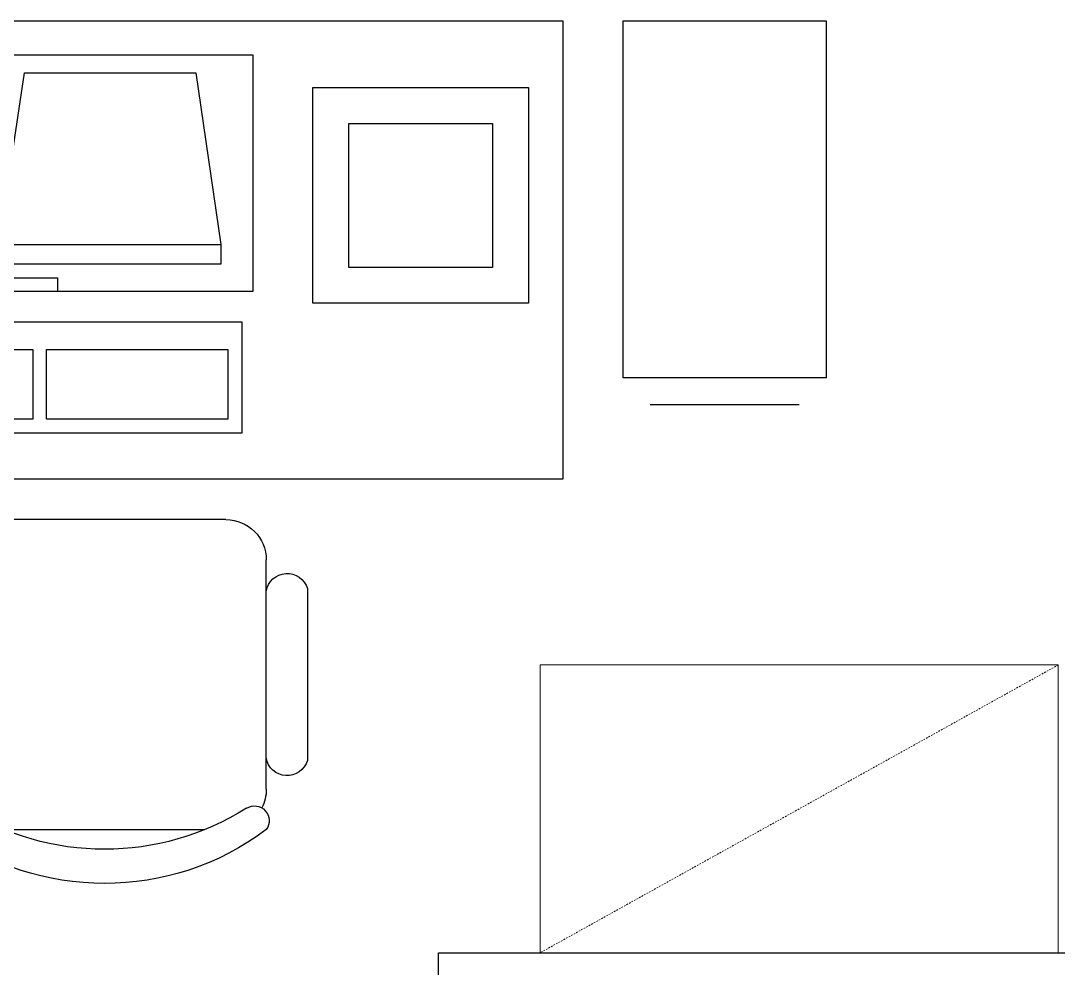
# Model space of a CAD drawing. Header units: inches. Extents: x 478327 to 492265, y -26791 to -22136.
# Drawn here: x 480597 to 480678.1, y -26040.3 to -25966.3 of the extents above; entities that cross this region are included whole.
import ezdxf

# ---------------------------------------------------------------- set-up
doc = ezdxf.new("R2010")
doc.units = ezdxf.units.IN
doc.header["$MEASUREMENT"] = 0
doc.linetypes.add('HIDDEN2', pattern=[0.1875, 0.125, -0.0625])
doc.layers.add('A-furniture', color=8, linetype='Continuous', lineweight=9)
doc.layers.add('furniture', color=201, linetype='Continuous')
doc.layers.add('I-WALL-IN', color=3, linetype='Continuous')

# ---------------------------------------------------------------- blocks, each defined once
blk = doc.blocks.new('DESK4')
blk.add_lwpolyline([(34, -36), (34, 36), (0, 36), (0, -36)], close=True)
blk = doc.blocks.new('RECTANG')
for p, q in [((1, 1), (0, 1)), ((0, 1), (0, 0)), ((1, 0), (1, 1)), ((0, 0), (1, 0))]:
    blk.add_line(p, q)
blk = doc.blocks.new('IBMAT', base_point=(61, 306))
for p, q in [((75, 307), (75, 306)), ((81, 307), (75, 307)), ((81, 306), (81, 307))]:
    blk.add_line(p, q)
at = {"xscale": 21, "yscale": 17, "zscale": 21}
blk.add_blockref('RECTANG', (61, 306), dxfattribs=at)
blk = doc.blocks.new('KEYBOARD', base_point=(60, 294))
for p, xscale, yscale, zscale in [((60, 294), 19, 8, 19), ((61, 295), 13, 5, 13), ((75, 295), 3, 5, 3)]:
    blk.add_blockref('RECTANG', p, dxfattribs=dict(xscale=xscale, yscale=yscale, zscale=zscale))
blk = doc.blocks.new('A$C79A54892')
at = {"layer": 'furniture'}
for p, q in [((0.9168, 1.8), (1.3632, 1.8)), ((1.5, 1.71), (1.5, 1.6407)), ((1.5, 1.6407), (1.5, 1.2)), ((1.5913, 1.2637), (1.5913, 1.6462)), ((1.41, 1.11), (0.87, 1.11)), ((2.6859, 0.855), (2.3541, 0.855)), ((2.2941, 0.795), (2.2941, 0)), ((2.7459, 0.795), (2.2941, 0.795)), ((2.7459, 0), (2.7459, 0.795)), ((2.0837, 0.6288), (1.6037, 0.6288)), ((1.6037, 0.6288), (1.6037, 0.1488)), ((2.0837, 0.1488), (2.0837, 0.6288)), ((1.399, 0.5417), (0.904, 0.5417)), ((1.399, 0.4978), (1.399, 0.5417)), ((2.0037, 0.5488), (1.6837, 0.5488)), ((1.6837, 0.5488), (1.6837, 0.2288)), ((2.0037, 0.2288), (2.0037, 0.5488)), ((0.904, 0.4978), (1.399, 0.4978)), ((0.904, 0.4978), (0.9616, 0.1159)), ((1.3431, 0.1159), (1.399, 0.4978)), ((1.6837, 0.2288), (2.0037, 0.2288)), ((1.6037, 0.1488), (2.0837, 0.1488)), ((0.9616, 0.1159), (1.3431, 0.1159)), ((2.2941, 0), (2.7459, 0))]:
    blk.add_line(p, q, dxfattribs=at)
for centre, radius, start, end in [((1.14, 1.32), 0.6, 53.1301, 126.8699), ((1.14, 1.2547), 0.5892, 57.5758, 122.4242), ((1.4736, 1.7803), 0.0329, 237.9726, 36.6901), ((1.41, 1.71), 0.09, 0, 27.5844), ((1.5463, 1.6331), 0.0469, 16.2602, 170.7054), ((1.5463, 1.2769), 0.0469, 189.2946, 343.7398), ((1.41, 1.2), 0.09, 270, 0)]:
    blk.add_arc(centre, radius, start, end, dxfattribs=at)
for name, p, xscale, yscale, zscale, rotation in [('DESK4', (1.08, 1.02), 0.0299999999998839, 0.0299999999998839, 0.0299999999998839, 270.0000000003054), ('KEYBOARD', (1.4454, 0.9178), 0.03101538461544906, 0.03101538461544906, 0.03101538461544906, 180.0000000002476), ('IBMAT', (1.4697, 0.6028), 0.03101538461544906, 0.03101538461544906, 0.03101538461544906, 180.0000000002476)]:
    blk.add_blockref(name, p, dxfattribs=dict(at, xscale=xscale, yscale=yscale, zscale=zscale, rotation=rotation))

msp = doc.modelspace()

# ---------------------------------------------------------------- linework, layer by layer
at = {"layer": 'A-furniture', "linetype": 'HIDDEN2'}
msp.add_line((480678.126, -26016.639, 6.93), (480637.626, -26039.139, 6.93), dxfattribs=at)
at = {"layer": 'A-furniture', "elevation": 6.93}
msp.add_lwpolyline([(480637.626, -26039.139), (480637.626, -26016.639), (480678.126, -26016.639), (480678.126, -26039.139)], close=True, dxfattribs=at)
at = {"layer": 'I-WALL-IN'}
for p, q in [((480629.68, -26045.18, 6.93), (480629.68, -26039.139, 6.93)), ((480635.376, -26039.139, 6.93), (480639.876, -26039.139, 6.93))]:
    msp.add_line(p, q, dxfattribs=at)
at = {"layer": 'I-WALL-IN', "elevation": 6.93}
for points in [[(480629.68, -26039.139), (480635.376, -26039.139)], [(480639.876, -26039.139), (480723.126, -26039.139)]]:
    msp.add_lwpolyline(points, dxfattribs=at)

# ---------------------------------------------------------------- block references
at = {"layer": 'furniture', "xscale": -35.12240917321422, "yscale": 35.1224091595864, "zscale": 35.12240916776322, "rotation": 180}
msp.add_blockref('A$C79A54892', (480563.543, -25966.288), dxfattribs=at)

doc.saveas('drawing.dxf')
